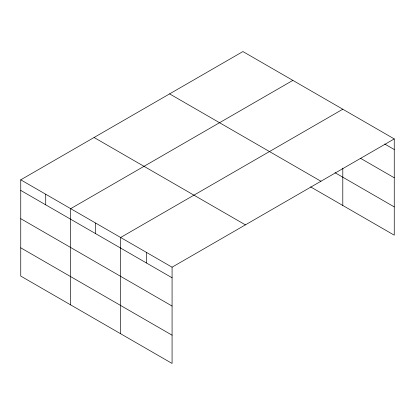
<?xml version="1.0" encoding="UTF-8"?>
<svg xmlns="http://www.w3.org/2000/svg" width="415" height="415" viewBox="0 0 415 415"><rect width="100%" height="100%" fill="white"/><g stroke="black" fill="none" stroke-linecap="round" stroke-linejoin="round"><path stroke-width="0.62" d="M20.75 179.825L172.075 267.193L172.075 363.447L20.75 276.079L20.75 179.825L242.925 51.553L394.25 138.921L394.25 235.175L310.617 186.89M292.86 80.386L70.685 208.657L70.685 304.911M342.8 109.218L120.625 237.489L120.625 333.743M172.075 267.193L394.25 138.921M384.741 144.021L394.25 149.514M360.697 158.406L394.25 177.781M335.03 172.718L394.25 206.903M169.605 93.883L320.93 181.251M94.07 137.495L245.395 224.863M20.75 190.418L172.075 277.785M20.75 218.684L172.075 306.052M20.75 247.812L172.075 335.175M342.8 168.137L342.8 205.466M146.35 252.341L146.35 262.934M95.658 223.073L95.658 233.666M45.717 194.241L45.717 204.834"/></g></svg>
